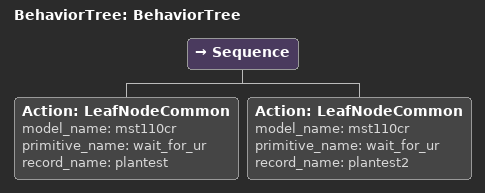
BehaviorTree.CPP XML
<?xml version="1.0"?>
<root main_tree_to_execute="BehaviorTree">
    <BehaviorTree ID="BehaviorTree">
        <Sequence>
            <Action ID="LeafNodeCommon" model_name="mst110cr" primitive_name="wait_for_ur" record_name="plantest"/>
            <Action ID="LeafNodeCommon" model_name="mst110cr" primitive_name="wait_for_ur" record_name="plantest2"/>
        </Sequence>
    </BehaviorTree>
</root>
